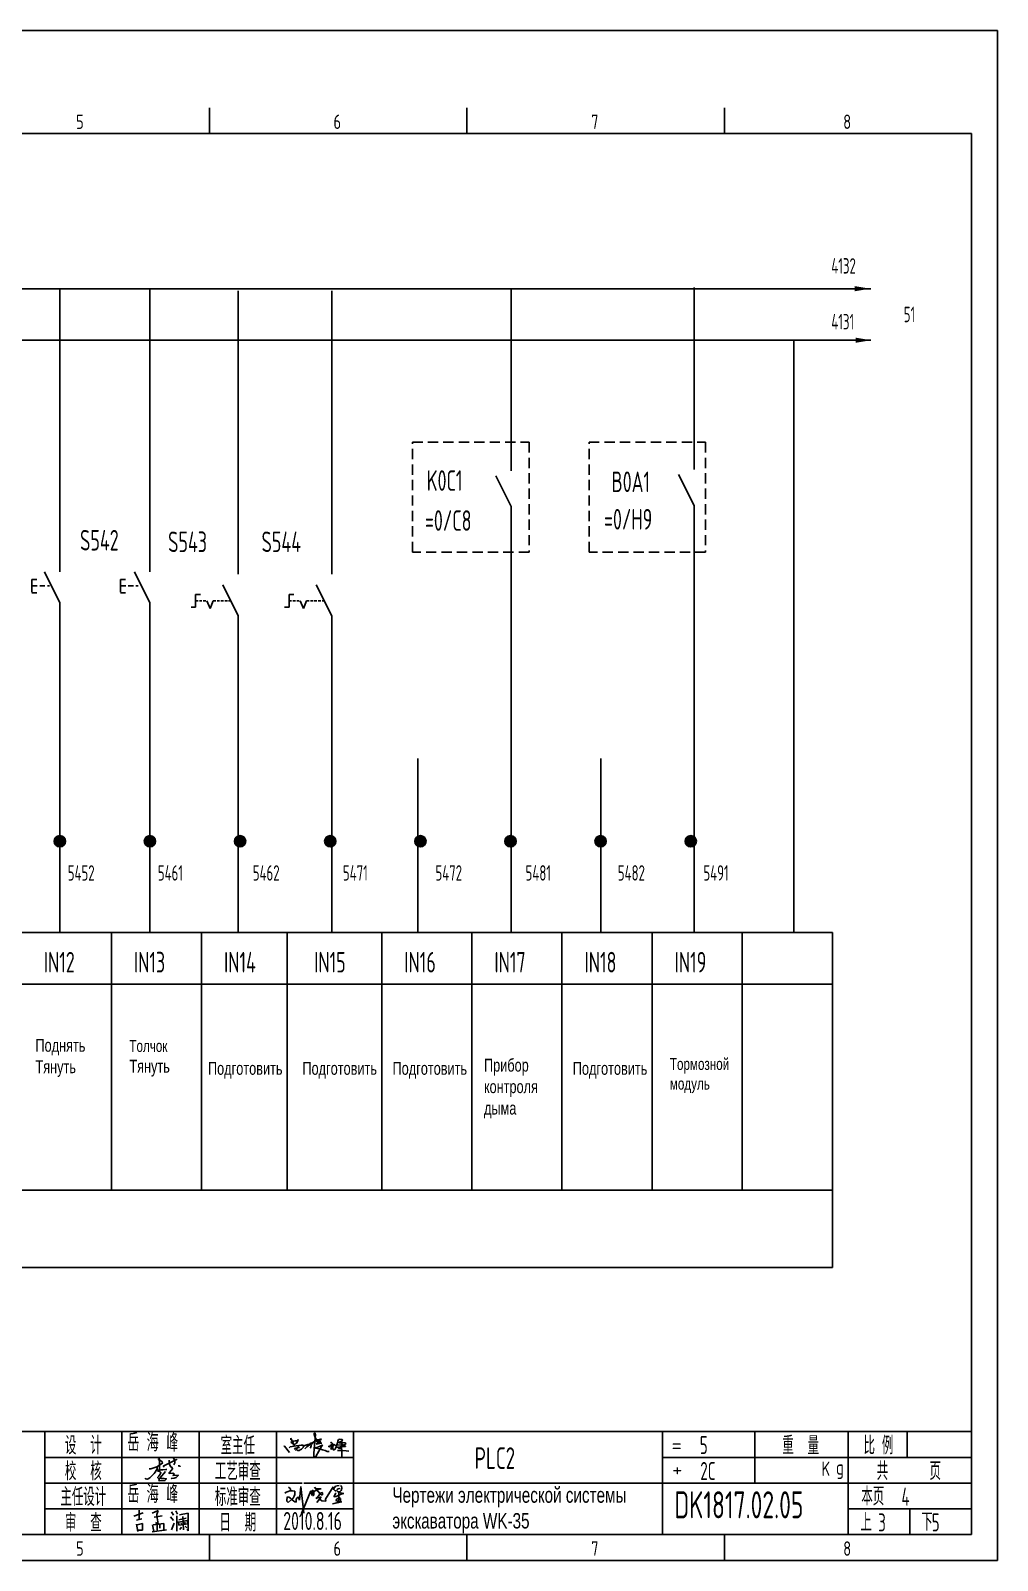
# Model space of a CAD drawing. Extents: x -2005 to 7010, y -1792 to 2924.
# Drawn here: x 2823.8 to 3011.6, y 436.6 to 733.6 of the extents above; entities that cross this region are included whole.
import ezdxf
from ezdxf.enums import TextEntityAlignment as Align

# ---------------------------------------------------------------- set-up
doc = ezdxf.new("R2010")
doc.units = 0
doc.header["$LTSCALE"] = 2
doc.linetypes.add('DASHED2', pattern=[0.375, 0.25, -0.125])
doc.layers.get('0').update_dxf_attribs({"linetype": 'CONTINUOUS'})
for name, color, linetype in [('01', 7, 'CONTINUOUS'), ('11', 3, 'CONTINUOUS'), ('CONTINUOUS', 7, 'CONTINUOUS'), ('DASHED', 2, 'DASHED2')]:
    doc.layers.add(name, color=color, linetype=linetype)
doc.styles.add('ROMAN', font='ROMANC.shx', dxfattribs={"width": 0.7, "height": 0.7})
doc.styles.get("Standard").update_dxf_attribs({"font": 'isocp.shx', "width": 0.707, "bigfont": 'dfst.shx'})

# ---------------------------------------------------------------- blocks, each defined once
blk = doc.blocks.new('A$C5BE500A0')
for p, q in [((15.3, 41.2), (22.2, 26.1)), ((15.3, 40.1), (15.3, 41.2)), ((15.4, 37.7), (15.3, 40.1)), ((15.4, 32.4), (21, 34.6)), ((15.5, 31.8), (15.4, 32.4)), ((21, 34.6), (24.5, 35.1)), ((24.5, 35.1), (28.2, 35.6)), ((29.4, 34), (26.8, 30.7)), ((28.2, 35.6), (30.2, 36.8)), ((30.2, 38), (29.4, 34)), ((30.2, 36.8), (30.2, 38)), ((59.1, 30.4), (64.7, 33.7)), ((64.4, 48.9), (64.5, 51.6)), ((65.3, 44.3), (64.4, 48.9)), ((64.5, 51.6), (65.9, 52.2)), ((67.1, 48.5), (64.5, 17.9)), ((64.7, 33.7), (72, 37.3)), ((67.5, 39.5), (65.3, 44.3)), ((65.9, 52.2), (66.5, 51.5)), ((66.5, 51.5), (67.1, 48.5)), ((70.3, 36.3), (67.5, 39.5)), ((69.9, 34.1), (69.7, 33.3)), ((69.7, 33.3), (71.9, 33.6)), ((74.6, 36.5), (69.9, 34.1)), ((73.8, 32.8), (70.3, 36.3)), ((71.9, 33.6), (75.3, 34.2)), ((72, 37.3), (77.8, 39)), ((77.7, 30.8), (73.8, 32.8)), ((79.7, 39.2), (74.6, 36.5)), ((76.7, 32.6), (74.8, 31.8)), ((75.3, 34.2), (77, 34.5)), ((77.7, 33.5), (76.7, 32.6)), ((77, 34.5), (78, 34.1)), ((78, 34.1), (77.7, 33.5)), ((77.8, 39), (79.7, 39.2)), ((117.4, 32.7), (112.9, 30.9)), ((113.3, 30.9), (114.4, 35)), ((114.4, 35), (115.4, 38.4)), ((115.4, 38.4), (118.1, 38.8)), ((122.1, 34.8), (117.4, 32.7)), ((118.1, 38.8), (123.3, 38.3)), ((124.7, 36.8), (122.1, 34.8)), ((123.3, 38.3), (124.7, 36.8)), ((0, 24.1), (1.5, 23.9)), ((1.5, 23.9), (12.6, 10.8)), ((11.6, 21), (13.8, 22.8)), ((13.8, 22.8), (17.9, 23.5)), ((19.1, 30.1), (15.5, 31.8)), ((17.9, 23.5), (26, 24.9)), ((22.2, 26.1), (19.1, 30.1)), ((22.6, 18.1), (23.6, 19.3)), ((23.7, 17.3), (22.6, 18.1)), ((23.3, 27.9), (23.1, 27.8)), ((25.3, 29.5), (23.3, 27.9)), ((23.6, 19.3), (25.8, 19.9)), ((26.1, 16.2), (24.9, 15)), ((26.8, 30.7), (25.3, 29.5)), ((25.8, 19.9), (29.2, 20.8)), ((26, 24.9), (36.8, 26.1)), ((28.4, 20), (26.1, 16.2)), ((29.4, 15.2), (28.2, 15.7)), ((29.5, 22.1), (28.4, 20)), ((29.2, 20.8), (33, 21.4)), ((32.4, 15.1), (29.4, 15.2)), ((30.2, 22.7), (29.5, 22.1)), ((31.6, 22.6), (30.2, 22.7)), ((32.8, 22.1), (31.6, 22.6)), ((35, 16.2), (32.4, 15.1)), ((33, 21.4), (32.8, 22.1)), ((37.6, 17.7), (35, 16.2)), ((36.8, 26.1), (40.9, 26)), ((39.7, 20.3), (37.6, 17.7)), ((40.8, 21.6), (39.7, 20.3)), ((40.2, 22.8), (44.3, 25.4)), ((41.7, 24.4), (40.8, 21.6)), ((40.9, 26), (41.7, 24.4)), ((44.3, 25.4), (50.6, 27.7)), ((44.7, 18.7), (49.1, 22.6)), ((49.1, 22.6), (54.4, 27.2)), ((50.6, 27.7), (56.2, 29.3)), ((54.4, 27.2), (59.1, 30.4)), ((56.8, 20.6), (55.9, 19.6)), ((56.2, 29.3), (60.8, 29.6)), ((56.7, 31.7), (57.4, 29.6)), ((57.6, 25), (56.8, 20.6)), ((57.4, 29.6), (57.6, 25)), ((60.8, 29.6), (62.2, 29.2)), ((66.6, 21), (62.5, 20.6)), ((62.5, 20.6), (75.7, 18.4)), ((64.5, 17.9), (63.3, 8.5)), ((63.3, 8.5), (63.5, 0.1)), ((63.5, 0.1), (64.3, 0)), ((64.3, 0), (67.5, 2.5)), ((69.8, 21.4), (66.6, 21)), ((67.5, 2.5), (73.8, 13.7)), ((68.3, 28.6), (72.6, 29.4)), ((69.3, 29), (68.3, 28.6)), ((72, 30.5), (69.3, 29)), ((76.7, 24.1), (69.8, 21.4)), ((74.8, 31.8), (72, 30.5)), ((72.6, 29.4), (78.2, 30.4)), ((73.8, 13.7), (77.7, 20)), ((75.7, 18.4), (81.9, 16.6)), ((79.9, 25.4), (76.7, 24.1)), ((80.1, 30.5), (77.7, 30.8)), ((77.7, 20), (81.2, 25.6)), ((78.2, 30.4), (80.1, 30.5)), ((82.1, 26.9), (79.9, 25.4)), ((81.2, 25.6), (82.1, 26.9)), ((81.9, 16.6), (87.3, 14.8)), ((87.3, 14.8), (91.3, 12.9)), ((91.3, 12.9), (94.8, 12.6)), ((94.5, 25.2), (94.9, 23.9)), ((94.8, 12.6), (95.8, 12.8)), ((94.9, 23.9), (95.3, 23)), ((95.3, 23), (95.8, 22.8)), ((95.8, 22.8), (97, 23.3)), ((97, 23.3), (97.8, 25.3)), ((98.5, 23.8), (97.4, 25.9)), ((97.8, 25.3), (100.8, 27)), ((101.1, 23.3), (98.5, 23.8)), ((99, 31.4), (100.1, 32)), ((100.7, 21.1), (99.2, 17.4)), ((99.2, 17.4), (101.9, 20.9)), ((100.1, 32), (101.1, 31.6)), ((102.1, 27.7), (100.7, 21.1)), ((100.8, 27), (103.5, 26.5)), ((101.1, 31.6), (102.1, 30.6)), ((103.3, 23.7), (101.1, 23.3)), ((101.9, 20.9), (103.1, 21.8)), ((102.1, 30.6), (102.1, 27.7)), ((103.1, 21.8), (103.7, 20.1)), ((104.7, 23.9), (103.3, 23.7)), ((103.5, 26.5), (104.5, 25.2)), ((103.7, 20.1), (103.9, 18.5)), ((103.9, 18.5), (105, 16.1)), ((104.2, 28.7), (108.3, 26.3)), ((104.5, 25.2), (104.7, 23.9)), ((105, 16.1), (106.4, 15.7)), ((106.4, 15.7), (107.7, 17.3)), ((107.7, 17.3), (110.9, 22.6)), ((108.3, 26.3), (115.7, 20.2)), ((110.9, 22.6), (113.3, 30.9)), ((111.7, 21.6), (125.7, 23.5)), ((115.4, 22.1), (111.7, 21.6)), ((112.9, 30.9), (112.3, 30.9)), ((112.9, 26.9), (127.4, 26.5)), ((124.7, 26.6), (112.9, 26.9)), ((113.4, 15.2), (124.8, 14.7)), ((122.5, 23.3), (115.4, 22.1)), ((115.7, 20.2), (118.5, 18.9)), ((116.7, 30.8), (120.9, 31.8)), ((118.5, 18.9), (120.8, 19.6)), ((120.8, 19.6), (121.1, 20.7)), ((120.9, 31.8), (124.1, 32)), ((121.7, 31.5), (122.2, 1.9)), ((123, 28.1), (121.7, 31.5)), ((126.4, 24.6), (122.5, 23.3)), ((128.2, 25.5), (123, 28.1)), ((124.1, 32), (129.1, 31.3)), ((128.1, 26.7), (124.7, 26.6)), ((124.8, 14.7), (132, 14.1)), ((125.7, 23.5), (130.1, 23.8)), ((127.4, 26.5), (126.4, 24.6)), ((130.2, 28.3), (128.1, 26.7)), ((130.5, 24.3), (128.2, 25.5)), ((129.1, 31.3), (130.7, 30.3)), ((130.1, 23.8), (130.5, 24.3)), ((130.7, 30.3), (130.2, 28.3)), ((132, 14.1), (137.3, 13.6))]:
    blk.add_line(p, q)
blk = doc.blocks.new('lf')
for points in [[(409.4, 317.6), (411.9, 317.6), (420.7, 320.5), (429.4, 326.1), (429, 328.4), (426.7, 330.1), (424.2, 331.3), (423.4, 332.6), (424.4, 333.4), (425, 330.7), (425, 327.4), (425, 324.7), (424.8, 321.8), (424.8, 320.3), (424.8, 318.7), (425, 314.7), (425, 313), (424.8, 313)], [(432.1, 320.3), (430.6, 321.6), (450.9, 331.7), (450.9, 332.2)], [(439.5, 330.9), (440, 324.5), (442, 320.7)], [(446.2, 333.8), (448.1, 330.5), (448.1, 326.7), (446.6, 323.8)], [(421.5, 320.1), (421.3, 317.6), (420, 315.1), (418.6, 312.6), (416.7, 310.5), (414.9, 308.5), (411.9, 305.6), (410.1, 304.1), (408, 302.6), (406.1, 302), (403.6, 302.6), (403.6, 303.5), (403.9, 303.5)], [(421.3, 316.2), (424.8, 315.9), (427.1, 316), (429.8, 316), (434.8, 316.8), (436, 316.8)], [(421.9, 314.1), (423.8, 314.1), (425.4, 313.7), (426, 313), (426.9, 312), (427.1, 312), (426.5, 310.5), (426.1, 309.5), (424.2, 306.6), (423.1, 305.4), (422.1, 304.5), (423.2, 303.3), (427.3, 303.1), (429.8, 303.1), (432.3, 302.9), (435.4, 302.7), (433.1, 299.9), (424.6, 299.5), (424, 300.4), (425.6, 303.3), (434.3, 313.5)], [(441.8, 320.7), (443.7, 320.1), (444.9, 317.6), (443.1, 315.5), (439.7, 311.8), (439.8, 310.6), (445.4, 311.2), (447, 310.3), (445.6, 307.4), (453.6, 308), (450.3, 304.7), (447, 303.3), (443.7, 303.1), (442.9, 303.7)], [(453.4, 322.4), (454.9, 322.2), (455.7, 321.8), (456.1, 321.6), (456.3, 321.4)]]:
    blk.add_lwpolyline(points)

msp = doc.modelspace()

# ---------------------------------------------------------------- hatches: boundary and pattern name
at = {"layer": 'CONTINUOUS'}
h = msp.add_hatch(color=256, dxfattribs=at)
edge = h.paths.add_edge_path()
edge.add_arc((2829.53, 576.17), 1.1, 0, 360)
h = msp.add_hatch(color=256, dxfattribs=at)
edge = h.paths.add_edge_path()
edge.add_arc((2847.03, 576.17), 1.1, 0, 360)
h = msp.add_hatch(color=256, dxfattribs=at)
edge = h.paths.add_edge_path()
edge.add_arc((2864.53, 576.17), 1.1, 0, 360)
h = msp.add_hatch(color=256, dxfattribs=at)
edge = h.paths.add_edge_path()
edge.add_arc((2882.03, 576.17), 1.1, 0, 360)
h = msp.add_hatch(color=256, dxfattribs=at)
edge = h.paths.add_edge_path()
edge.add_arc((2899.53, 576.17), 1.1, 0, 360)
h = msp.add_hatch(color=256, dxfattribs=at)
edge = h.paths.add_edge_path()
edge.add_arc((2917.03, 576.17), 1.1, 0, 360)
h = msp.add_hatch(color=256, dxfattribs=at)
edge = h.paths.add_edge_path()
edge.add_arc((2934.53, 576.17), 1.1, 0, 360)
h = msp.add_hatch(color=256, dxfattribs=at)
edge = h.paths.add_edge_path()
edge.add_arc((2952.03, 576.17), 1.1, 0, 360)

# ---------------------------------------------------------------- linework, layer by layer
for p, q in [((2886.58, 451.56), (2946.58, 451.56)), ((2843.89, 445.13), (2845.7, 445.78)), ((2844.9, 446.31), (2844.9, 444.5)), ((2847.45, 445.73), (2848.61, 446.25)), ((2847.45, 445.73), (2847.45, 445.73)), ((2848.61, 446.25), (2848.35, 445.47)), ((2851.21, 445.96), (2851.58, 445.32)), ((2852.03, 446.17), (2852.39, 445.53)), ((2852.73, 445.38), (2854.43, 445.75)), ((2854.43, 445.75), (2854.46, 445.75)), ((2854.46, 445.75), (2854.46, 442.29)), ((2844.41, 444.35), (2845.45, 444.61)), ((2844.41, 443.58), (2844.67, 442.15)), ((2844.54, 443.45), (2845.57, 443.71)), ((2844.67, 444.61), (2844.67, 444.61)), ((2845.57, 443.71), (2845.57, 442.41)), ((2847.52, 443.45), (2847.78, 442.15)), ((2847.65, 443.45), (2849.72, 443.71)), ((2847.84, 444.96), (2849.39, 445.21)), ((2848.61, 443.66), (2848.1, 443.92)), ((2848.35, 445.47), (2848.35, 445.21)), ((2848.35, 445.21), (2848.61, 443.66)), ((2848.43, 443.45), (2848.43, 442.41)), ((2848.94, 443.58), (2848.94, 442.8)), ((2849.72, 443.71), (2849.72, 442.28)), ((2851.03, 445.02), (2851.58, 444.29)), ((2851.21, 442.47), (2851.73, 443.81)), ((2852.27, 445.23), (2852.27, 442.23)), ((2852.58, 444.08), (2852.61, 443.38)), ((2854.28, 444.29), (2852.61, 443.96)), ((2852.61, 443.38), (2854.4, 443.68)), ((2852.64, 444.44), (2854.06, 444.75)), ((2853.16, 443.04), (2852.82, 442.53)), ((2853.03, 443.78), (2853.21, 443.62)), ((2853.43, 445.08), (2853.52, 442.47)), ((2853.85, 443.96), (2853.67, 443.62)), ((2853.84, 443.21), (2854.19, 442.87)), ((2854.46, 442.29), (2854.19, 442.59)), ((2854.4, 443.68), (2854.28, 444.29)), ((2845.57, 442.41), (2844.54, 442.41)), ((2847.46, 442.1), (2850.22, 442.47))]:
    msp.add_line(p, q)
at = {"layer": '01', "linetype": 'ByBlock', "ltscale": 2}
for p, q in [((2829.53, 683.45), (2829.53, 628.45)), ((2847.03, 683.45), (2847.03, 628.45)), ((2917.16, 683.45), (2917.16, 648.11)), ((2952.67, 683.67), (2952.67, 648.33)), ((2864.18, 683.04), (2864.18, 628.04)), ((2882.32, 683.04), (2882.32, 628.04)), ((2972.03, 673.45), (2972.03, 558.45)), ((2917.16, 641.15), (2917.16, 558.45)), ((2952.67, 641.37), (2952.67, 558.67)), ((2829.53, 618.45), (2829.53, 558.45)), ((2847.03, 618.45), (2847.03, 558.45)), ((2979.53, 558.45), (2979.53, 508.45)), ((2647.03, 548.45), (2979.53, 548.45)), ((2979.53, 493.45), (2979.53, 508.45)), ((2647.03, 493.45), (2979.53, 493.45))]:
    msp.add_line(p, q, dxfattribs=at)
at = {"layer": '01', "linetype": 'Continuous', "ltscale": 2}
for p, q in [((2824.08, 627.01), (2825.07, 627.01)), ((2841.28, 627.01), (2842.27, 627.01)), ((2824.08, 624.4), (2825.07, 624.4)), ((2841.28, 624.4), (2842.27, 624.4))]:
    msp.add_line(p, q, dxfattribs=at)
at = {"layer": '01', "linetype": 'DASHED2', "ltscale": 2}
for p, q in [((2824.11, 625.78), (2827.54, 625.78)), ((2841.31, 625.78), (2844.74, 625.78))]:
    msp.add_line(p, q, dxfattribs=at)
at = {"layer": '01', "ltscale": 2}
for p, q in [((2855.88, 624.09), (2856.83, 624.09)), ((2874.03, 624.09), (2874.98, 624.09)), ((2855.88, 621.63), (2855.04, 621.63)), ((2874.03, 621.63), (2873.18, 621.63))]:
    msp.add_line(p, q, dxfattribs=at)
at = {"layer": '01', "linetype": 'DASHED2', "ltscale": 4}
for points in [[(2897.99, 653.63), (2920.63, 653.63), (2920.63, 632.33), (2897.99, 632.33)], [(2932.28, 653.63), (2954.92, 653.63), (2954.92, 632.33), (2932.28, 632.33)]]:
    msp.add_lwpolyline(points, close=True, dxfattribs=at)
at = {"layer": '01', "linetype": 'ByBlock', "ltscale": 2}
msp.add_lwpolyline([(2647.03, 558.45), (2979.53, 558.45), (2979.53, 508.45), (2647.03, 508.45)], close=True, dxfattribs=at)
at = {"layer": 'CONTINUOUS', "color": 3}
for p, q in [((3011.58, 733.56), (2591.58, 733.56)), ((3011.58, 436.56), (3011.58, 733.56)), ((2591.58, 436.56), (3011.58, 436.56))]:
    msp.add_line(p, q, dxfattribs=at)
at = {"layer": 'CONTINUOUS', "linetype": 'Continuous'}
for p, q in [((2858.58, 713.56), (2858.58, 718.56)), ((2908.58, 713.56), (2908.58, 718.56)), ((2958.58, 713.56), (2958.58, 718.56)), ((2611.58, 461.56), (3006.58, 461.56)), ((2826.58, 441.56), (2826.58, 461.56)), ((2841.58, 461.56), (2841.58, 441.56)), ((2856.58, 461.56), (2856.58, 441.56)), ((2871.58, 461.56), (2871.58, 441.56)), ((2886.58, 461.56), (2886.58, 441.56)), ((2946.58, 441.56), (2946.58, 461.56)), ((2964.48, 461.56), (2964.48, 451.56)), ((2982.58, 461.56), (2982.58, 441.56)), ((2826.58, 456.56), (2876.58, 456.56)), ((2876.58, 456.56), (2886.58, 456.56)), ((2876.58, 456.56), (2886.58, 456.56)), ((2946.58, 456.56), (3006.58, 456.56)), ((2826.58, 451.56), (2876.58, 451.56)), ((2876.91, 451.56), (2886.58, 451.56)), ((2946.58, 451.56), (3006.58, 451.56)), ((2826.58, 446.56), (2876.58, 446.56)), ((2876.58, 446.56), (2886.58, 446.56)), ((2982.58, 446.56), (3006.58, 446.56)), ((2858.58, 436.56), (2858.58, 441.56)), ((2908.58, 436.56), (2908.58, 441.56)), ((2958.58, 436.56), (2958.58, 441.56))]:
    msp.add_line(p, q, dxfattribs=at)
at = {"layer": 'CONTINUOUS'}
for p, q in [((2611.58, 713.56), (3006.58, 713.56)), ((3006.58, 441.56), (3006.58, 713.56)), ((2632.03, 683.45), (2987.03, 683.45)), ((2632.03, 673.45), (2987.03, 673.45)), ((2917.16, 641.15), (2914.16, 647.15)), ((2952.67, 641.37), (2949.67, 647.37)), ((2917.16, 632.88), (2917.16, 558.45)), ((2952.72, 632.88), (2952.72, 558.45)), ((2829.53, 630.45), (2829.53, 628.45)), ((2847.03, 630.45), (2847.03, 628.45)), ((2824.08, 627.01), (2824.08, 624.55)), ((2829.53, 622.45), (2826.53, 628.45)), ((2841.28, 627.01), (2841.28, 624.55)), ((2847.03, 622.45), (2844.03, 628.45)), ((2855.88, 624.09), (2855.88, 621.63)), ((2864.18, 619.97), (2861.18, 625.97)), ((2874.03, 624.09), (2874.03, 621.63)), ((2882.32, 619.97), (2879.32, 625.97)), ((2829.53, 622.45), (2829.53, 618.45)), ((2829.53, 622.45), (2829.53, 618.45)), ((2847.03, 622.45), (2847.03, 616.45)), ((2847.03, 622.45), (2847.03, 616.45)), ((2858.08, 622.86), (2858.72, 621.35)), ((2858.72, 621.35), (2859.3, 622.86)), ((2876.22, 622.86), (2876.87, 621.35)), ((2876.87, 621.35), (2877.44, 622.86)), ((2864.18, 619.97), (2864.18, 558.45)), ((2882.32, 619.97), (2882.32, 558.45)), ((2899.01, 592.25), (2899.01, 558.45)), ((2934.58, 592.25), (2934.58, 558.45)), ((2994.08, 461.56), (2994.08, 456.56)), ((2873.24, 449.58), (2873.5, 449.79)), ((2873.24, 449.58), (2873.5, 449.79)), ((2873.24, 449.58), (2873.5, 449.79)), ((2873.24, 449.58), (2873.5, 449.79)), ((2873.5, 449.79), (2873.85, 449.94)), ((2873.5, 449.79), (2873.85, 449.94)), ((2873.5, 449.79), (2873.85, 449.94)), ((2873.5, 449.79), (2873.85, 449.94)), ((2873.6, 448.36), (2873.7, 448.72)), ((2873.6, 448.36), (2873.7, 448.72)), ((2873.6, 448.36), (2873.7, 448.72)), ((2873.6, 448.36), (2873.7, 448.72)), ((2873.7, 448.72), (2873.75, 448.87)), ((2873.7, 448.72), (2873.75, 448.87)), ((2873.7, 448.72), (2873.75, 448.87)), ((2873.7, 448.72), (2873.75, 448.87)), ((2873.75, 448.87), (2873.96, 448.82)), ((2873.75, 448.87), (2873.96, 448.82)), ((2873.75, 448.87), (2873.96, 448.82)), ((2873.75, 448.87), (2873.96, 448.82)), ((2873.85, 449.94), (2874.21, 450.04)), ((2873.85, 449.94), (2874.21, 450.04)), ((2873.85, 449.94), (2874.21, 450.04)), ((2873.85, 449.94), (2874.21, 450.04)), ((2873.91, 450.75), (2874.26, 450.55)), ((2873.91, 450.75), (2874.26, 450.55)), ((2873.91, 450.75), (2874.26, 450.55)), ((2873.91, 450.75), (2874.26, 450.55)), ((2873.96, 448.82), (2874.31, 448.66)), ((2873.96, 448.82), (2874.31, 448.66)), ((2873.96, 448.82), (2874.31, 448.66)), ((2873.96, 448.82), (2874.31, 448.66)), ((2874.21, 450.04), (2874.72, 450.09)), ((2874.21, 450.04), (2874.72, 450.09)), ((2874.21, 450.04), (2874.72, 450.09)), ((2874.21, 450.04), (2874.72, 450.09)), ((2874.26, 450.55), (2874.31, 450.4)), ((2874.26, 450.55), (2874.31, 450.4)), ((2874.26, 450.55), (2874.31, 450.4)), ((2874.26, 450.55), (2874.31, 450.4)), ((2874.31, 450.4), (2874.31, 450.09)), ((2874.31, 450.4), (2874.31, 450.09)), ((2874.31, 450.4), (2874.31, 450.09)), ((2874.31, 450.4), (2874.31, 450.09)), ((2874.31, 448.66), (2874.67, 448.31)), ((2874.31, 448.66), (2874.67, 448.31)), ((2874.31, 448.66), (2874.67, 448.31)), ((2874.31, 448.66), (2874.67, 448.31)), ((2874.82, 448.61), (2874.52, 448.36)), ((2874.82, 448.61), (2874.52, 448.36)), ((2874.82, 448.61), (2874.52, 448.36)), ((2874.82, 448.61), (2874.52, 448.36)), ((2874.72, 450.09), (2875.13, 449.99)), ((2874.72, 450.09), (2875.13, 449.99)), ((2874.72, 450.09), (2875.13, 449.99)), ((2874.72, 450.09), (2875.13, 449.99)), ((2875.03, 449.02), (2874.82, 448.61)), ((2875.03, 449.02), (2874.82, 448.61)), ((2875.03, 449.02), (2874.82, 448.61)), ((2875.03, 449.02), (2874.82, 448.61)), ((2875.13, 449.38), (2875.03, 449.02)), ((2875.13, 449.38), (2875.03, 449.02)), ((2875.13, 449.38), (2875.03, 449.02)), ((2875.13, 449.38), (2875.03, 449.02)), ((2875.13, 449.99), (2875.13, 449.79)), ((2875.13, 449.99), (2875.13, 449.79)), ((2875.13, 449.99), (2875.13, 449.79)), ((2875.13, 449.99), (2875.13, 449.79)), ((2875.13, 449.79), (2875.13, 449.38)), ((2875.13, 449.79), (2875.13, 449.38)), ((2875.13, 449.79), (2875.13, 449.38)), ((2875.13, 449.79), (2875.13, 449.38)), ((2875.44, 448.46), (2875.59, 448.72)), ((2875.44, 448.46), (2875.59, 448.72)), ((2875.44, 448.46), (2875.59, 448.72)), ((2875.44, 448.46), (2875.59, 448.72)), ((2875.59, 448.72), (2875.79, 448.92)), ((2875.59, 448.72), (2875.79, 448.92)), ((2875.59, 448.72), (2875.79, 448.92)), ((2875.59, 448.72), (2875.79, 448.92)), ((2875.79, 448.92), (2875.85, 448.82)), ((2875.79, 448.92), (2875.85, 448.82)), ((2875.79, 448.92), (2875.85, 448.82)), ((2875.79, 448.92), (2875.85, 448.82)), ((2875.85, 448.82), (2876, 448.46)), ((2875.85, 448.82), (2876, 448.46)), ((2875.85, 448.82), (2876, 448.46)), ((2875.85, 448.82), (2876, 448.46)), ((2876.05, 448.26), (2876.3, 450.91)), ((2876.05, 448.26), (2876.3, 450.91)), ((2876.05, 448.26), (2876.3, 450.91)), ((2876.05, 448.26), (2876.3, 450.91)), ((2876.3, 450.91), (2876.92, 445.71)), ((2876.3, 450.91), (2876.92, 445.71)), ((2876.3, 450.91), (2876.92, 445.71)), ((2876.3, 450.91), (2876.92, 445.71)), ((2876.46, 445.65), (2878.25, 450.07)), ((2876.46, 445.65), (2878.25, 450.07)), ((2876.46, 445.65), (2878.25, 450.07)), ((2876.46, 445.65), (2878.25, 450.07)), ((2878.29, 449.99), (2878.4, 449.52)), ((2878.29, 449.99), (2878.4, 449.52)), ((2878.29, 449.99), (2878.4, 449.52)), ((2878.29, 449.99), (2878.4, 449.52)), ((2878.4, 449.99), (2878.55, 450.1)), ((2878.4, 449.99), (2878.55, 450.1)), ((2878.4, 449.99), (2878.55, 450.1)), ((2878.4, 449.99), (2878.55, 450.1)), ((2878.51, 449.19), (2878.4, 449.99)), ((2878.51, 449.19), (2878.4, 449.99)), ((2878.51, 449.19), (2878.4, 449.99)), ((2878.51, 449.19), (2878.4, 449.99)), ((2878.4, 449.52), (2878.51, 449.19)), ((2878.4, 449.52), (2878.51, 449.19)), ((2878.4, 449.52), (2878.51, 449.19)), ((2878.4, 449.52), (2878.51, 449.19)), ((2878.55, 450.1), (2878.7, 450.1)), ((2878.55, 450.1), (2878.7, 450.1)), ((2878.55, 450.1), (2878.7, 450.1)), ((2878.55, 450.1), (2878.7, 450.1)), ((2878.62, 449.41), (2878.66, 449.66)), ((2878.62, 449.41), (2878.66, 449.66)), ((2878.62, 449.41), (2878.66, 449.66)), ((2878.62, 449.41), (2878.66, 449.66)), ((2878.66, 449.15), (2878.62, 449.41)), ((2878.66, 449.15), (2878.62, 449.41)), ((2878.66, 449.15), (2878.62, 449.41)), ((2878.66, 449.15), (2878.62, 449.41)), ((2878.66, 449.66), (2878.73, 449.85)), ((2878.66, 449.66), (2878.73, 449.85)), ((2878.66, 449.66), (2878.73, 449.85)), ((2878.66, 449.66), (2878.73, 449.85)), ((2878.77, 449.08), (2878.66, 449.15)), ((2878.77, 449.08), (2878.66, 449.15)), ((2878.77, 449.08), (2878.66, 449.15)), ((2878.77, 449.08), (2878.66, 449.15)), ((2878.7, 450.1), (2878.84, 449.77)), ((2878.7, 450.1), (2878.84, 449.77)), ((2878.7, 450.1), (2878.84, 449.77)), ((2878.7, 450.1), (2878.84, 449.77)), ((2878.73, 449.85), (2878.99, 450.03)), ((2878.73, 449.85), (2878.99, 450.03)), ((2878.73, 449.85), (2878.99, 450.03)), ((2878.73, 449.85), (2878.99, 450.03)), ((2878.84, 449.41), (2878.77, 449.08)), ((2878.84, 449.41), (2878.77, 449.08)), ((2878.84, 449.41), (2878.77, 449.08)), ((2878.84, 449.41), (2878.77, 449.08)), ((2878.84, 449.77), (2878.84, 449.41)), ((2878.84, 449.77), (2878.84, 449.41)), ((2878.84, 449.77), (2878.84, 449.41)), ((2878.84, 449.77), (2878.84, 449.41)), ((2878.95, 450.76), (2880.09, 449.48)), ((2879.14, 450.54), (2878.95, 450.76)), ((2878.95, 450.76), (2880.09, 449.48)), ((2879.14, 450.54), (2878.95, 450.76)), ((2878.95, 450.76), (2880.09, 449.48)), ((2879.14, 450.54), (2878.95, 450.76)), ((2878.95, 450.76), (2880.09, 449.48)), ((2879.14, 450.54), (2878.95, 450.76)), ((2878.99, 450.03), (2879.39, 450.21)), ((2878.99, 450.03), (2879.39, 450.21)), ((2878.99, 450.03), (2879.39, 450.21)), ((2878.99, 450.03), (2879.39, 450.21)), ((2880.24, 450.47), (2879.14, 450.54)), ((2880.24, 450.47), (2879.14, 450.54)), ((2880.24, 450.47), (2879.14, 450.54)), ((2880.24, 450.47), (2879.14, 450.54)), ((2879.47, 448.82), (2879.25, 448.6)), ((2879.47, 448.82), (2879.25, 448.6)), ((2879.47, 448.82), (2879.25, 448.6)), ((2879.47, 448.82), (2879.25, 448.6)), ((2879.25, 448.6), (2879.36, 448.64)), ((2879.25, 448.6), (2879.36, 448.64)), ((2879.25, 448.6), (2879.36, 448.64)), ((2879.25, 448.6), (2879.36, 448.64)), ((2879.36, 448.64), (2880.05, 448.86)), ((2879.36, 448.64), (2880.05, 448.86)), ((2879.36, 448.64), (2880.05, 448.86)), ((2879.36, 448.64), (2880.05, 448.86)), ((2879.39, 450.21), (2879.91, 450.36)), ((2879.39, 450.21), (2879.91, 450.36)), ((2879.39, 450.21), (2879.91, 450.36)), ((2879.39, 450.21), (2879.91, 450.36)), ((2879.43, 447.83), (2880.02, 448.53)), ((2879.43, 447.83), (2880.02, 448.53)), ((2879.43, 447.83), (2880.02, 448.53)), ((2879.43, 447.83), (2880.02, 448.53)), ((2879.76, 449.11), (2879.47, 448.82)), ((2879.76, 449.11), (2879.47, 448.82)), ((2879.76, 449.11), (2879.47, 448.82)), ((2879.76, 449.11), (2879.47, 448.82)), ((2880.2, 449.66), (2879.76, 449.11)), ((2880.2, 449.66), (2879.76, 449.11)), ((2880.2, 449.66), (2879.76, 449.11)), ((2880.2, 449.66), (2879.76, 449.11)), ((2880.24, 448.82), (2879.87, 448.38)), ((2880.24, 448.82), (2879.87, 448.38)), ((2880.24, 448.82), (2879.87, 448.38)), ((2880.24, 448.82), (2879.87, 448.38)), ((2879.91, 450.36), (2880.24, 450.47)), ((2879.91, 450.36), (2880.24, 450.47)), ((2879.91, 450.36), (2880.24, 450.47)), ((2879.91, 450.36), (2880.24, 450.47)), ((2880.02, 448.53), (2880.09, 448.53)), ((2880.02, 448.53), (2880.09, 448.53)), ((2880.02, 448.53), (2880.09, 448.53)), ((2880.02, 448.53), (2880.09, 448.53)), ((2880.05, 448.86), (2880.2, 448.82)), ((2880.05, 448.86), (2880.2, 448.82)), ((2880.05, 448.86), (2880.2, 448.82)), ((2880.05, 448.86), (2880.2, 448.82)), ((2880.09, 449.48), (2880.42, 449.22)), ((2880.09, 449.48), (2880.42, 449.22)), ((2880.09, 449.48), (2880.42, 449.22)), ((2880.09, 449.48), (2880.42, 449.22)), ((2880.09, 448.53), (2880.2, 448.27)), ((2880.09, 448.53), (2880.2, 448.27)), ((2880.09, 448.53), (2880.2, 448.27)), ((2880.09, 448.53), (2880.2, 448.27)), ((2880.46, 449.74), (2880.2, 449.66)), ((2880.46, 449.74), (2880.2, 449.66)), ((2880.46, 449.74), (2880.2, 449.66)), ((2880.46, 449.74), (2880.2, 449.66)), ((2880.2, 448.82), (2880.24, 448.82)), ((2880.2, 448.82), (2880.24, 448.82)), ((2880.2, 448.82), (2880.24, 448.82)), ((2880.2, 448.82), (2880.24, 448.82)), ((2880.42, 449.22), (2880.57, 449.48)), ((2880.42, 449.22), (2880.57, 449.48)), ((2880.42, 449.22), (2880.57, 449.48)), ((2880.42, 449.22), (2880.57, 449.48)), ((2880.57, 449.48), (2880.46, 449.74)), ((2880.57, 449.48), (2880.46, 449.74)), ((2880.57, 449.48), (2880.46, 449.74)), ((2880.57, 449.48), (2880.46, 449.74)), ((2881.11, 448.47), (2882.62, 450.85)), ((2881.11, 448.47), (2882.62, 450.85)), ((2881.11, 448.47), (2882.62, 450.85)), ((2881.11, 448.47), (2882.62, 450.85)), ((2882.6, 450.77), (2882.74, 450.35)), ((2882.6, 450.77), (2882.74, 450.35)), ((2882.6, 450.77), (2882.74, 450.35)), ((2882.6, 450.77), (2882.74, 450.35)), ((2882.7, 450.51), (2883.06, 450.94)), ((2882.7, 450.51), (2883.06, 450.94)), ((2882.7, 450.51), (2883.06, 450.94)), ((2882.7, 450.51), (2883.06, 450.94)), ((2882.9, 449.24), (2882.7, 448.95)), ((2882.9, 449.24), (2882.7, 448.95)), ((2882.9, 449.24), (2882.7, 448.95)), ((2882.9, 449.24), (2882.7, 448.95)), ((2882.7, 448.95), (2882.8, 448.88)), ((2882.7, 448.95), (2882.8, 448.88)), ((2882.7, 448.95), (2882.8, 448.88)), ((2882.7, 448.95), (2882.8, 448.88)), ((2882.74, 450.35), (2882.96, 450.09)), ((2882.74, 450.35), (2882.96, 450.09)), ((2882.74, 450.35), (2882.96, 450.09)), ((2882.74, 450.35), (2882.96, 450.09)), ((2882.8, 448.88), (2883.16, 448.95)), ((2882.8, 448.88), (2883.16, 448.95)), ((2882.8, 448.88), (2883.16, 448.95)), ((2882.8, 448.88), (2883.16, 448.95)), ((2883.06, 449.57), (2882.9, 449.24)), ((2883.06, 449.57), (2882.9, 449.24)), ((2883.06, 449.57), (2882.9, 449.24)), ((2883.06, 449.57), (2882.9, 449.24)), ((2882.96, 450.09), (2883.09, 450.06)), ((2882.96, 450.09), (2883.09, 450.06)), ((2882.96, 450.09), (2883.09, 450.06)), ((2882.96, 450.09), (2883.09, 450.06)), ((2883.06, 450.94), (2883.36, 451.04)), ((2883.06, 450.94), (2883.36, 451.04)), ((2883.06, 450.94), (2883.36, 451.04)), ((2883.06, 450.94), (2883.36, 451.04)), ((2883.16, 449.7), (2883.06, 449.57)), ((2883.16, 449.7), (2883.06, 449.57)), ((2883.16, 449.7), (2883.06, 449.57)), ((2883.16, 449.7), (2883.06, 449.57)), ((2883.13, 448.2), (2883.36, 448.49)), ((2883.13, 448.2), (2883.36, 448.49)), ((2883.13, 448.2), (2883.36, 448.49)), ((2883.13, 448.2), (2883.36, 448.49)), ((2883.16, 448.95), (2883.68, 449.21)), ((2883.16, 448.95), (2883.68, 449.21)), ((2883.16, 448.95), (2883.68, 449.21)), ((2883.16, 448.95), (2883.68, 449.21)), ((2883.29, 450.09), (2883.36, 450.32)), ((2883.29, 450.09), (2883.36, 450.32)), ((2883.29, 450.09), (2883.36, 450.32)), ((2883.29, 450.09), (2883.36, 450.32)), ((2883.49, 449.86), (2883.29, 450.09)), ((2883.49, 449.86), (2883.29, 450.09)), ((2883.49, 449.86), (2883.29, 450.09)), ((2883.49, 449.86), (2883.29, 450.09)), ((2883.36, 451.04), (2883.75, 451.13)), ((2883.36, 451.04), (2883.75, 451.13)), ((2883.36, 451.04), (2883.75, 451.13)), ((2883.36, 451.04), (2883.75, 451.13)), ((2883.36, 450.32), (2883.55, 450.48)), ((2883.36, 450.32), (2883.55, 450.48)), ((2883.36, 450.32), (2883.55, 450.48)), ((2883.36, 450.32), (2883.55, 450.48)), ((2883.36, 448.49), (2883.85, 448.69)), ((2883.36, 448.49), (2883.85, 448.69)), ((2883.36, 448.49), (2883.85, 448.69)), ((2883.36, 448.49), (2883.85, 448.69)), ((2883.91, 449.89), (2883.49, 449.86)), ((2883.91, 449.89), (2883.49, 449.86)), ((2883.91, 449.89), (2883.49, 449.86)), ((2883.91, 449.89), (2883.49, 449.86)), ((2883.55, 450.48), (2883.81, 450.55)), ((2883.55, 450.48), (2883.81, 450.55)), ((2883.55, 450.48), (2883.81, 450.55)), ((2883.55, 450.48), (2883.81, 450.55)), ((2883.68, 449.76), (2883.71, 449.4)), ((2884.66, 449.57), (2883.68, 449.76)), ((2883.68, 449.76), (2883.71, 449.4)), ((2884.66, 449.57), (2883.68, 449.76)), ((2883.68, 449.76), (2883.71, 449.4)), ((2884.66, 449.57), (2883.68, 449.76)), ((2883.68, 449.76), (2883.71, 449.4)), ((2884.66, 449.57), (2883.68, 449.76)), ((2883.68, 449.21), (2884.14, 449.4)), ((2883.71, 449.4), (2883.68, 448.92)), ((2883.68, 449.21), (2884.14, 449.4)), ((2883.71, 449.4), (2883.68, 448.92)), ((2883.68, 449.21), (2884.14, 449.4)), ((2883.71, 449.4), (2883.68, 448.92)), ((2883.68, 449.21), (2884.14, 449.4)), ((2883.71, 449.4), (2883.68, 448.92)), ((2883.68, 448.92), (2883.68, 448.43)), ((2883.68, 448.92), (2883.68, 448.43)), ((2883.68, 448.92), (2883.68, 448.43)), ((2883.68, 448.92), (2883.68, 448.43)), ((2883.81, 450.55), (2883.91, 450.58)), ((2883.81, 450.55), (2883.91, 450.58)), ((2883.81, 450.55), (2883.91, 450.58)), ((2883.81, 450.55), (2883.91, 450.58)), ((2883.85, 448.69), (2884.04, 448.56)), ((2883.85, 448.69), (2884.04, 448.56)), ((2883.85, 448.69), (2884.04, 448.56)), ((2883.85, 448.69), (2884.04, 448.56)), ((2884.17, 450.16), (2883.91, 449.89)), ((2884.17, 450.16), (2883.91, 449.89)), ((2884.17, 450.16), (2883.91, 449.89)), ((2884.17, 450.16), (2883.91, 449.89)), ((2884.01, 451.13), (2884.24, 451)), ((2884.01, 451.13), (2884.24, 451)), ((2884.01, 451.13), (2884.24, 451)), ((2884.01, 451.13), (2884.24, 451)), ((2884.04, 448.56), (2884.01, 448.07)), ((2884.04, 448.56), (2884.01, 448.07)), ((2884.04, 448.56), (2884.01, 448.07)), ((2884.04, 448.56), (2884.01, 448.07)), ((2884.14, 449.4), (2884.66, 449.57)), ((2884.14, 449.4), (2884.66, 449.57)), ((2884.14, 449.4), (2884.66, 449.57)), ((2884.14, 449.4), (2884.66, 449.57)), ((2884.27, 450.61), (2884.17, 450.16)), ((2884.27, 450.61), (2884.17, 450.16)), ((2884.27, 450.61), (2884.17, 450.16)), ((2884.27, 450.61), (2884.17, 450.16)), ((2884.24, 451), (2884.27, 450.61)), ((2884.24, 451), (2884.27, 450.61)), ((2884.24, 451), (2884.27, 450.61)), ((2884.24, 451), (2884.27, 450.61)), ((2873.6, 448.05), (2873.6, 448.36)), ((2873.6, 448.05), (2873.6, 448.36)), ((2873.6, 448.05), (2873.6, 448.36)), ((2873.6, 448.05), (2873.6, 448.36)), ((2873.85, 447.8), (2873.6, 448.05)), ((2873.85, 447.8), (2873.6, 448.05)), ((2873.85, 447.8), (2873.6, 448.05)), ((2873.85, 447.8), (2873.6, 448.05)), ((2874.52, 448.36), (2873.85, 447.8)), ((2874.52, 448.36), (2873.85, 447.8)), ((2874.52, 448.36), (2873.85, 447.8)), ((2874.52, 448.36), (2873.85, 447.8)), ((2874.67, 448.31), (2874.98, 448.05)), ((2874.67, 448.31), (2874.98, 448.05)), ((2874.67, 448.31), (2874.98, 448.05)), ((2874.67, 448.31), (2874.98, 448.05)), ((2874.98, 448.05), (2875.13, 447.95)), ((2874.98, 448.05), (2875.13, 447.95)), ((2874.98, 448.05), (2875.13, 447.95)), ((2874.98, 448.05), (2875.13, 447.95)), ((2875.13, 447.95), (2875.44, 447.85)), ((2875.13, 447.95), (2875.44, 447.85)), ((2875.13, 447.95), (2875.44, 447.85)), ((2875.13, 447.95), (2875.44, 447.85)), ((2875.44, 447.85), (2875.44, 448.46)), ((2875.44, 447.85), (2875.44, 448.46)), ((2875.44, 447.85), (2875.44, 448.46)), ((2875.44, 447.85), (2875.44, 448.46)), ((2876, 448.46), (2876, 448.36)), ((2876, 448.46), (2876, 448.36)), ((2876, 448.46), (2876, 448.36)), ((2876, 448.46), (2876, 448.36)), ((2876, 448.36), (2876.05, 448.26)), ((2876, 448.36), (2876.05, 448.26)), ((2876, 448.36), (2876.05, 448.26)), ((2876, 448.36), (2876.05, 448.26)), ((2879.87, 448.38), (2879.43, 447.83)), ((2879.87, 448.38), (2879.43, 447.83)), ((2879.87, 448.38), (2879.43, 447.83)), ((2879.87, 448.38), (2879.43, 447.83)), ((2880.2, 448.27), (2880.39, 448.12)), ((2880.2, 448.27), (2880.39, 448.12)), ((2880.2, 448.27), (2880.39, 448.12)), ((2880.2, 448.27), (2880.39, 448.12)), ((2880.39, 448.12), (2881.16, 448.05)), ((2880.39, 448.12), (2881.16, 448.05)), ((2880.39, 448.12), (2881.16, 448.05)), ((2880.39, 448.12), (2881.16, 448.05)), ((2881.17, 448.06), (2881.11, 448.47)), ((2881.17, 448.06), (2881.11, 448.47)), ((2881.17, 448.06), (2881.11, 448.47)), ((2881.17, 448.06), (2881.11, 448.47)), ((2882.44, 447.55), (2884.3, 447.94)), ((2882.44, 447.55), (2884.3, 447.94)), ((2882.44, 447.55), (2884.3, 447.94)), ((2882.44, 447.55), (2884.3, 447.94)), ((2883.78, 447.84), (2882.44, 447.55)), ((2883.78, 447.84), (2882.44, 447.55)), ((2883.78, 447.84), (2882.44, 447.55)), ((2883.78, 447.84), (2882.44, 447.55)), ((2883.65, 447.97), (2883.13, 448.2)), ((2883.65, 447.97), (2883.13, 448.2)), ((2883.65, 447.97), (2883.13, 448.2)), ((2883.65, 447.97), (2883.13, 448.2)), ((2883.68, 448.43), (2883.65, 447.97)), ((2883.68, 448.43), (2883.65, 447.97)), ((2883.68, 448.43), (2883.65, 447.97)), ((2883.68, 448.43), (2883.65, 447.97)), ((2884.01, 448.07), (2883.78, 447.84)), ((2884.01, 448.07), (2883.78, 447.84)), ((2884.01, 448.07), (2883.78, 447.84)), ((2884.01, 448.07), (2883.78, 447.84)), ((2994.58, 441.56), (2994.58, 446.56)), ((2611.58, 441.56), (3006.58, 441.56)), ((2826.58, 441.56), (2886.58, 441.56))]:
    msp.add_line(p, q, dxfattribs=at)
at = {"layer": 'CONTINUOUS', "color": 0}
for p, q in [((2839.53, 558.45), (2839.53, 508.45)), ((2857.03, 558.45), (2857.03, 508.45)), ((2873.69, 558.45), (2873.69, 508.45)), ((2892.03, 558.45), (2892.03, 508.45)), ((2909.53, 558.45), (2909.53, 508.45)), ((2927.03, 558.45), (2927.03, 508.45)), ((2944.53, 558.45), (2944.53, 508.45)), ((2962.03, 558.45), (2962.03, 508.45)), ((2962.03, 558.45), (2962.03, 508.45))]:
    msp.add_line(p, q, dxfattribs=at)
at = {"layer": 'CONTINUOUS'}
for centre in [(2829.53, 576.17), (2847.03, 576.17), (2864.53, 576.17), (2882.03, 576.17), (2899.53, 576.17), (2917.03, 576.17), (2934.53, 576.17), (2952.03, 576.17)]:
    msp.add_circle(centre, 1.1, dxfattribs=at)
for points in [[(2983.85, 683.95), (2983.85, 682.95), (2986.85, 683.45)], [(2984.03, 673.95), (2984.03, 672.95), (2987.03, 673.45)]]:
    msp.add_solid(points, dxfattribs=at)
at = {"layer": 'DASHED'}
for p, q in [((2855.88, 622.86), (2858.08, 622.86)), ((2859.3, 622.86), (2862.73, 622.86)), ((2874.03, 622.86), (2876.22, 622.86)), ((2877.44, 622.86), (2880.88, 622.86))]:
    msp.add_line(p, q, dxfattribs=at)

# ---------------------------------------------------------------- block references
for name, p, xscale, yscale, zscale in [('A$C5BE500A0', (2872.99, 456.51), 0.09216000000219537, 0.09215999999923952, 0.09216000000000003), ('lf', (2794.48, 413.67), 0.1280000000006112, 0.1279999999999291, 0.128)]:
    msp.add_blockref(name, p, dxfattribs=dict(xscale=xscale, yscale=yscale, zscale=zscale))

# ---------------------------------------------------------------- texts
at = {"width": 0.707}
msp.add_text('PLC2', height=4.2, dxfattribs=at).set_placement((2910.07, 454.32))
at = {"char_height": 3.5, "attachment_point": 1}
for s, insert, width in [('岳 海 峰', (2842.61, 461.19), 12.9495), ('岳 海 峰', (2842.61, 451.19), 12.9495), ('2010.8.16', (2872.91, 445.96), 12.1142)]:
    msp.add_mtext(s, dxfattribs=dict(at, insert=insert, width=width))
at = {"layer": '01', "linetype": 'DASHED2', "ltscale": 2, "attachment_point": 1}
for s, insert, char_height, width in [('{\\fArial|b0|i0|c204|p34;Поднять\\fArial|b0|i0|c0|p34;\\P\\fArial|b0|i0|c204|p34;Тянуть}', (2824.79, 537.81), 2.5, 10.5), ('{\\fArial|b0|i0|c204|p34;\\H0.9167x;Толчок\\fArial|b0|i0|c0|p34;\\H1.0909x;\\P\\fArial|b0|i0|c204|p34;Тянуть}', (2843.03, 537.57), 2.5, 10.5), ('{\\fArial|b0|i0|c204|p34;Подготовить\\H0.9167x; }', (2858.29, 533.33), 2.5, 10.5), ('{\\fArial|b0|i0|c204|p34;Подготовить\\H0.9167x; }', (2876.63, 533.33), 2.5, 10.5), ('{\\fArial|b0|i0|c204|p34;Подготовить\\H0.9167x; }', (2894.13, 533.33), 2.5, 10.5), ('{\\fArial|b0|i0|c204|p34;Прибор контроля дыма}', (2911.89, 533.95), 2.5, 11.0048), ('{\\fArial|b0|i0|c204|p34;Подготовить\\H0.9167x; }', (2929.13, 533.33), 2.5, 10.5), ('{\\fArial|b0|i0|c204|p34;\\H0.9167x;Тормозной модуль}', (2947.98, 534.07), 2.5, 11.0048), ('{\\fArial|b0|i0|c204|p34;Чертежи электрической системы экскаватора \\fArial|b0|i0|c0|p34;WK-35}', (2894.1, 450.75), 3, 50.6186)]:
    msp.add_mtext(s, dxfattribs=dict(at, insert=insert, char_height=char_height, width=width))
at = {"layer": '11', "width": 0.707}
msp.add_text('DK1817.02.05', height=5.25, dxfattribs=at).set_placement((2948.86, 444.73))
at = {"layer": 'CONTINUOUS', "linetype": 'Continuous', "style": 'ROMAN', "width": 0.7}
for s, p in [('5', (2832.68, 714.46)), ('6', (2882.66, 714.46)), ('7', (2932.69, 714.46)), ('8', (2981.64, 714.46)), ('K', (2977.42, 452.95)), ('g', (2980.25, 453.22)), ('5', (2832.68, 437.46)), ('6', (2882.66, 437.46)), ('7', (2932.69, 437.46)), ('8', (2981.64, 437.46))]:
    msp.add_text(s, height=2.8, dxfattribs=at).set_placement(p)
at = {"layer": 'CONTINUOUS', "width": 0.67}
for s, height, p in [('4132', 3, (2979.33, 686.38)), ('4131', 3, (2979.33, 675.55)), ('51', 3, (2993.39, 676.95)), ('5452', 3, (2831.06, 568.53)), ('5461', 3, (2848.56, 568.53)), ('5462', 3, (2866.99, 568.53)), ('5471', 3, (2884.49, 568.53)), ('5472', 3, (2902.46, 568.53)), ('5481', 3, (2919.96, 568.53)), ('5482', 3, (2937.87, 568.53)), ('5491', 3, (2954.49, 568.53)), ('5', 3.5, (2953.79, 457.19)), ('2C', 3.5, (2953.89, 452.17)), ('4', 3.5, (2992.95, 447.18)), ('3', 3.5, (2988.44, 442.18)), ('5', 3.5, (2998.83, 442.18))]:
    msp.add_text(s, height=height, dxfattribs=at).set_placement(p)
at = {"layer": 'CONTINUOUS', "color": 1, "width": 0.707}
for s, p in [('K0C1', (2900.77, 644.2)), ('B0A1', (2936.66, 643.96)), ('=0/C8', (2900.43, 636.44)), ('=0/H9', (2935.2, 636.69)), ('S543', (2850.55, 632.31)), ('S544', (2868.69, 632.31))]:
    msp.add_text(s, height=4, dxfattribs=at).set_placement(p)
at = {"layer": 'CONTINUOUS', "color": 0, "width": 0.707}
for s, p in [('S542', (2833.45, 632.62)), ('IN12', (2826.41, 550.7)), ('IN13', (2843.91, 550.7)), ('IN14', (2861.41, 550.7)), ('IN15', (2878.91, 550.7)), ('IN16', (2896.41, 550.7)), ('IN17', (2913.91, 550.7)), ('IN18', (2931.41, 550.7)), ('IN19', (2948.91, 550.7))]:
    msp.add_text(s, height=4, dxfattribs=at).set_placement(p)
at = {"layer": 'CONTINUOUS', "width": 0.67}
for s, p in [('设  计', (2834.08, 459.06)), ('室主任', (2864.08, 459.06)), ('重  量', (2973.38, 459.06)), ('比 例', (2988.48, 459.06)), ('校  核', (2834.08, 454.06)), ('工艺审查', (2864.08, 454.06)), ('共      页', (2994.38, 454.06)), ('主任设计', (2834.08, 449.06)), ('标准审查', (2864.08, 449.06)), ('本页', (2987.38, 449.17)), ('审  查', (2834.08, 444.06)), ('日  期', (2864.08, 444.06)), ('上', (2986.08, 444.08)), ('下', (2997.9, 444.08))]:
    msp.add_text(s, height=3.5, dxfattribs=at).set_placement(p, align=Align.MIDDLE)
at = {"layer": 'CONTINUOUS', "linetype": 'Continuous', "style": 'ROMAN'}
for s, p in [('=', (2948.31, 457.61)), ('+', (2948.42, 452.87))]:
    msp.add_text(s, height=2.8, dxfattribs=at).set_placement(p)

doc.saveas('drawing.dxf')
